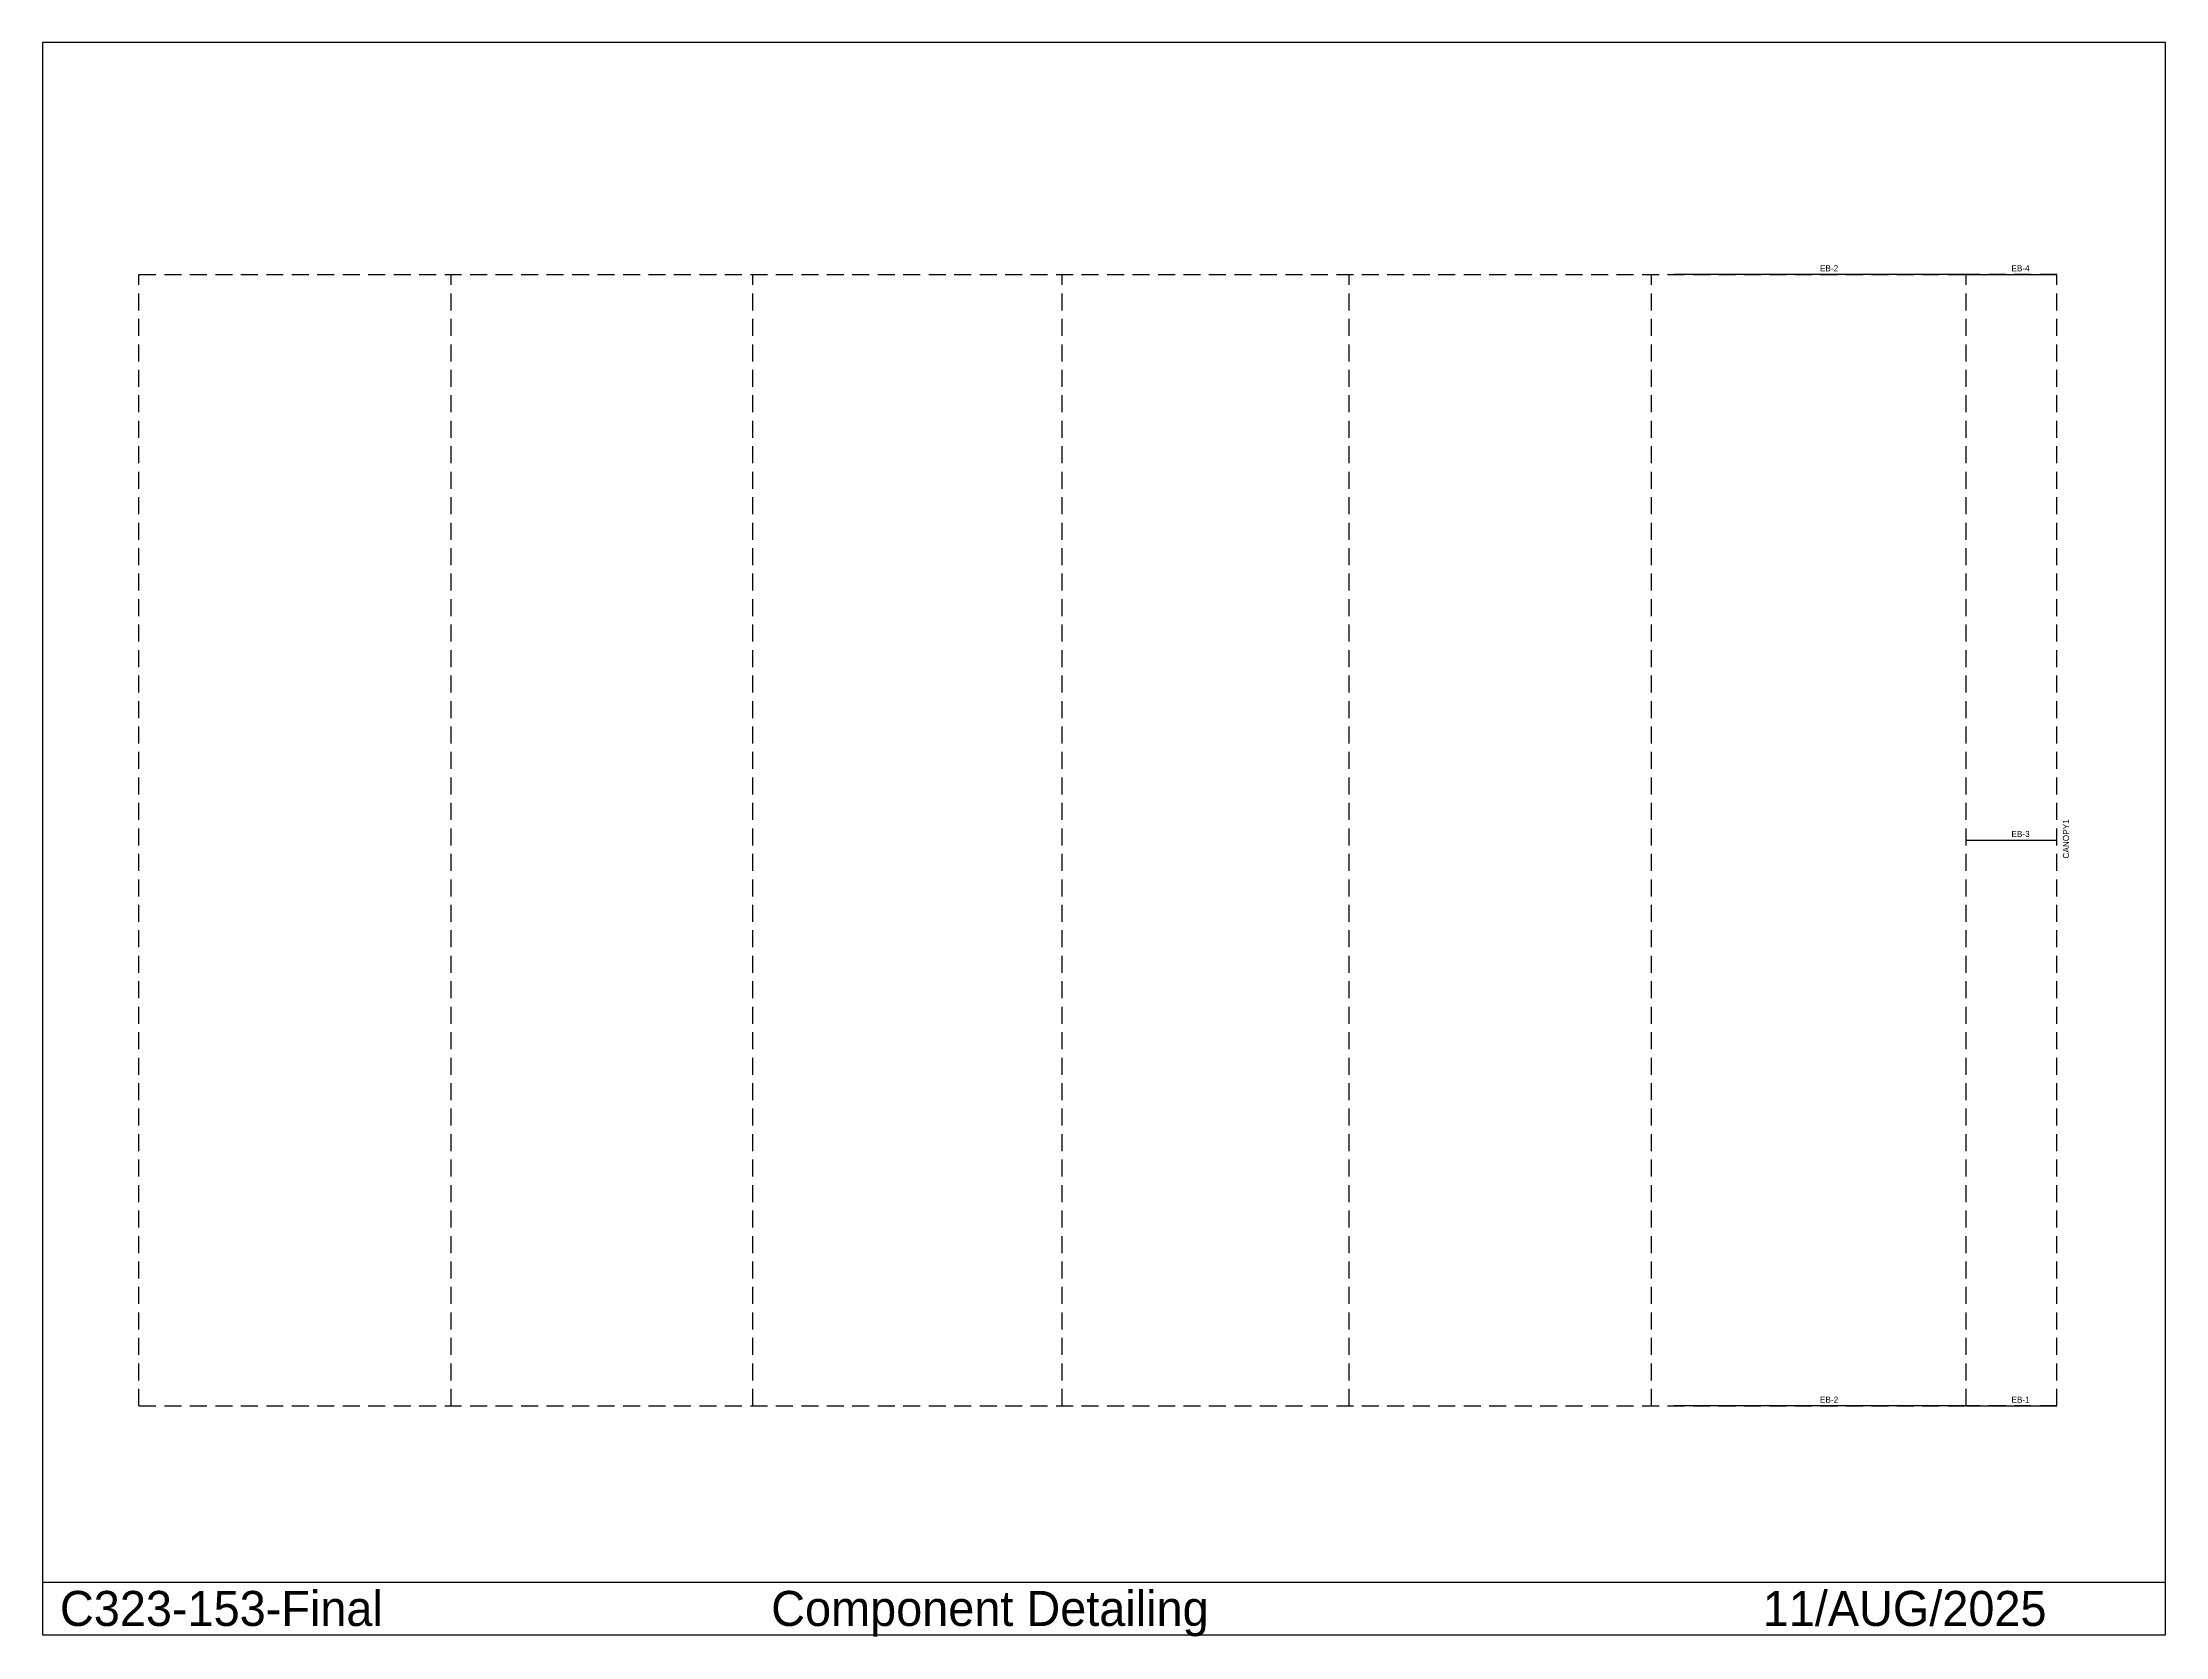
# Model space of a CAD drawing. Extents: x -1916 to 40245, y -4581 to 27076.
import ezdxf

# ---------------------------------------------------------------- set-up
doc = ezdxf.new("R2010")
doc.units = 0
doc.linetypes.add('CONTIN', pattern=[0])
doc.linetypes.add('DASHED', pattern=[505.93, 337.29, -168.64])
doc.layers.get('0').update_dxf_attribs({"linetype": 'CONTIN'})
for name, color, linetype in [('1', 7, 'CONTIN'), ('16', 7, 'CONTIN'), ('21', 7, 'CONTIN'), ('23', 7, 'DASHED'), ('8', 5, 'DASHED')]:
    doc.layers.add(name, color=color, linetype=linetype)

msp = doc.modelspace()

# ---------------------------------------------------------------- linework, layer by layer
for p, q in [((40245.281, 27076.127), (-1916.443, 27076.127)), ((-1916.443, 27076.127), (-1916.443, -4545.167)), ((40245.281, -4545.167), (40245.281, 27076.127)), ((-1916.443, -3501.664), (40245.281, -3501.664)), ((-1916.443, -4545.167), (40245.281, -4545.167))]:
    msp.add_line(p, q)
at = {"layer": '1'}
for p, q in [((36285, 22470), (30480, 22470)), ((36285, 22470), (38085, 22470)), ((36285, 11235), (38085, 11235)), ((36285, 0), (30480, 0)), ((36285, 0), (38085, 0))]:
    msp.add_line(p, q, dxfattribs=at)
at = {"layer": '23'}
for p, q in [((6200, 0), (6200, 22470)), ((12190, 0), (12190, 22470)), ((18335, 0), (18335, 22470)), ((24035, 0), (24035, 22470)), ((30035, 0), (30035, 22470))]:
    msp.add_line(p, q, dxfattribs=at)
at = {"layer": '8'}
for p, q in [((0, 0), (0, 22470)), ((0, 22470), (36285, 22470)), ((36285, 0), (36285, 22470)), ((36285, 22470), (36285, 22470)), ((38085, 22470), (36285, 22470)), ((38085, 0), (38085, 22470)), ((0, 0), (36285, 0)), ((36285, 0), (36285, 0)), ((38085, 0), (36285, 0))]:
    msp.add_line(p, q, dxfattribs=at)

# ---------------------------------------------------------------- texts
for s, p in [('C323-153-Final', (-1568.609, -4371.25)), ('Component Detailing', (12555.57, -4371.25)), ('11/AUG/2025', (32245.096, -4371.25))]:
    msp.add_text(s, height=695.668).set_placement(p)
at = {"layer": '16'}
for s, p in [('EB-2', (33382.5, 22530.961)), ('EB-4', (37185, 22530.961)), ('EB-3', (37185, 11295.96)), ('EB-2', (33382.5, 60.96)), ('EB-1', (37185, 60.96))]:
    msp.add_text(s, height=121.92, dxfattribs=at).set_placement(p)
at = {"layer": '21'}
msp.add_text('CANOPY1', height=121.92, rotation=90, dxfattribs=at).set_placement((38328.84, 10869.24))

doc.saveas('drawing.dxf')
